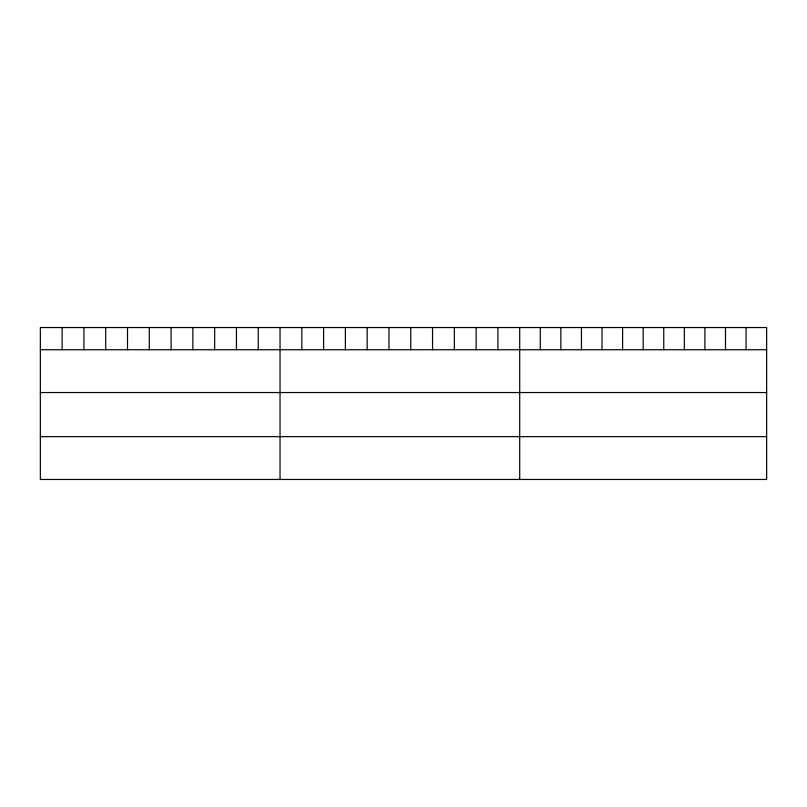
<?xml version="1.0" encoding="UTF-8"?>
<svg xmlns="http://www.w3.org/2000/svg" width="807" height="807" viewBox="0 0 807 807"><rect width="100%" height="100%" fill="white"/><g stroke="black" fill="none" stroke-linecap="round" stroke-linejoin="round"><path stroke-width="1.21" d="M766.65 349.734L766.65 479.459L40.35 479.459L40.35 327.541L766.65 327.541L766.65 349.734L40.35 349.734M40.35 392.545L766.65 392.545M40.35 436.648L766.65 436.648M746.072 327.541L746.072 349.734M725.493 327.541L725.493 349.734M704.914 327.541L704.914 349.734M684.336 327.541L684.336 349.734M663.758 327.541L663.758 349.734M643.179 327.541L643.179 349.734M622.601 327.541L622.601 349.734M602.022 327.541L602.022 349.734M581.443 327.541L581.443 349.734M560.865 327.541L560.865 349.734M540.287 327.541L540.287 349.734M519.708 327.541L519.708 479.459M497.919 327.541L497.919 349.734M476.13 327.541L476.13 349.734M454.341 327.541L454.341 349.734M432.552 327.541L432.552 349.734M410.763 327.541L410.763 349.734M388.974 327.541L388.974 349.734M367.185 327.541L367.185 349.734M345.396 327.541L345.396 349.734M323.607 327.541L323.607 349.734M301.818 327.541L301.818 349.734M280.029 327.541L280.029 479.459M258.24 327.541L258.24 349.734M236.451 327.541L236.451 349.734M214.662 327.541L214.662 349.734M192.873 327.541L192.873 349.734M171.084 327.541L171.084 349.734M149.295 327.541L149.295 349.734M127.506 327.541L127.506 349.734M105.717 327.541L105.717 349.734M83.928 327.541L83.928 349.734M62.139 327.541L62.139 349.734"/></g></svg>
